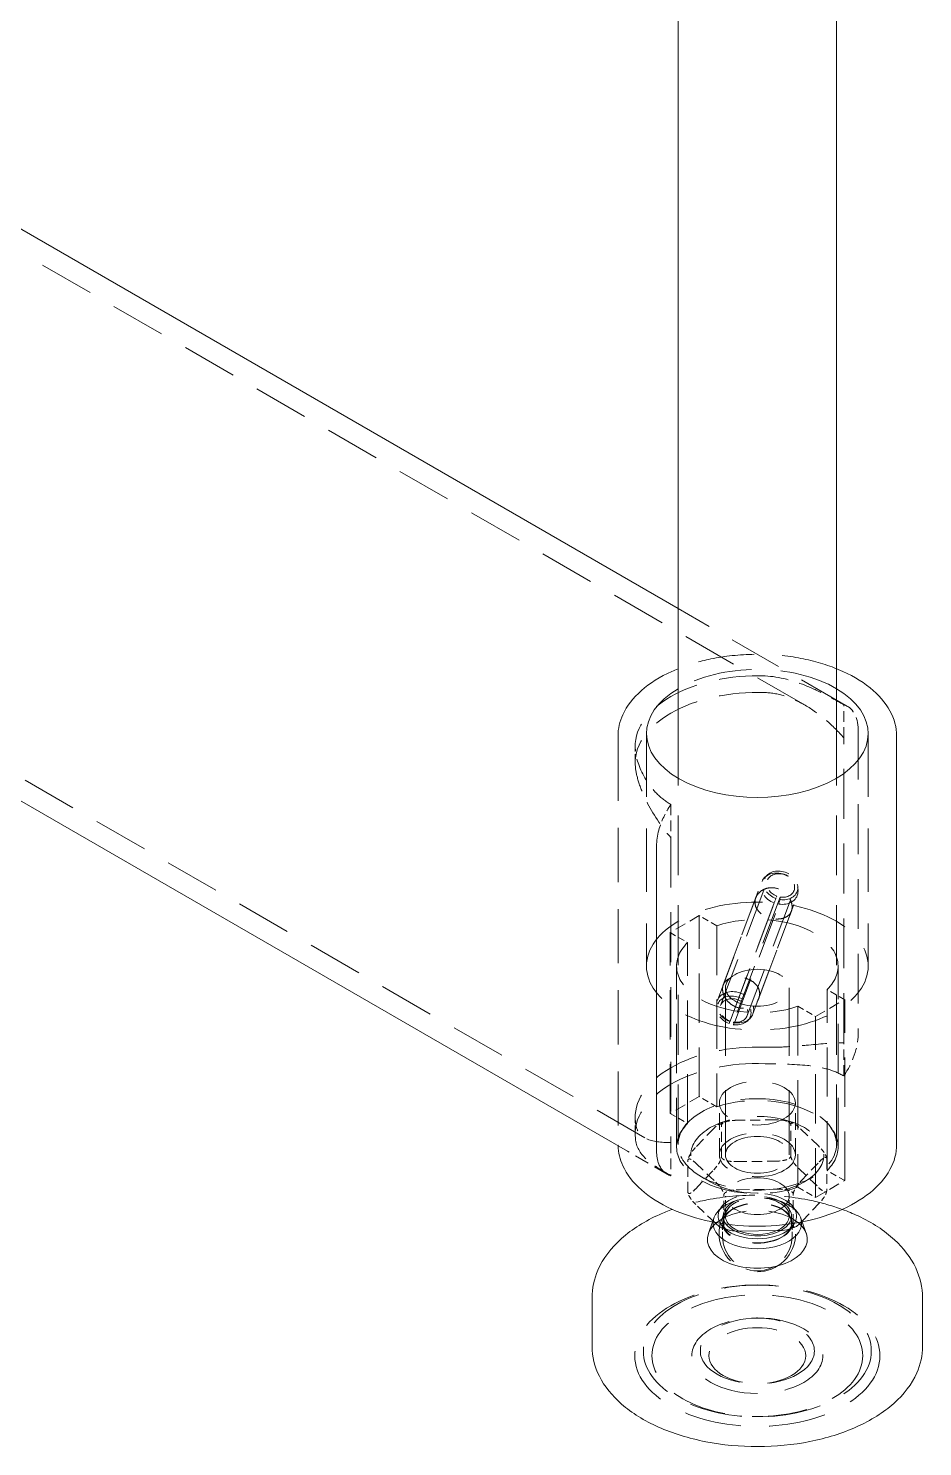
# Model space of a CAD drawing. Header units: millimetres. Extents: x -542 to 1656, y -836 to 1164.
# Drawn here: x 165.2 to 306.4, y 668.5 to 892.5 of the extents above; entities that cross this region are included whole.
import ezdxf

# ---------------------------------------------------------------- set-up
doc = ezdxf.new("R2010")
doc.units = ezdxf.units.MM
doc.header["$LTSCALE"] = 4
doc.linetypes.add('HIDDEN', pattern=[9.525, 6.35, -3.175])
doc.layers.add('가는파선_A3', color=7, linetype='HIDDEN', lineweight=13, true_color=0x008000)
doc.layers.add('굵은실선_A3', color=7, linetype='Continuous', lineweight=18)

msp = doc.modelspace()

# ---------------------------------------------------------------- linework, layer by layer
at = {"layer": '가는파선_A3', "ltscale": 0.342148}
for p, q in [((287.85, 785.62), (149.58, 865.45)), ((262.54, 717.3), (124.28, 797.13))]:
    msp.add_line(p, q, dxfattribs=at)
at = {"layer": '가는파선_A3', "ltscale": 0.331011}
msp.add_line((294.56, 785.44), (267.81, 800.89), dxfattribs=at)
at = {"layer": '가는파선_A3', "ltscale": 0.066033}
for p, q in [((293.96, 780.47), (293.96, 785.7)), ((266.66, 769.94), (266.66, 764.72)), ((293.96, 727.08), (293.96, 732.3)), ((266.66, 716.54), (266.66, 711.32))]:
    msp.add_line(p, q, dxfattribs=at)
at = {"layer": '가는파선_A3', "ltscale": 0.393701}
for p, q in [((262.81, 781.17), (262.81, 744.43)), ((297.81, 781.17), (297.81, 744.43))]:
    msp.add_line(p, q, dxfattribs=at)
at = {"layer": '가는파선_A3', "ltscale": 0.309711}
for p, q in [((293.96, 732.3), (293.96, 780.47)), ((296.22, 781.78), (296.22, 733.61)), ((266.66, 764.72), (266.66, 716.54))]:
    msp.add_line(p, q, dxfattribs=at)
at = {"layer": '가는파선_A3', "ltscale": 0.336526}
msp.add_line((258.31, 779.07), (258.31, 716.26), dxfattribs=at)
at = {"layer": '가는파선_A3', "ltscale": 0.032967}
for p, q in [((261.01, 779.13), (261.01, 776.51)), ((261.01, 720.5), (261.01, 717.89))]:
    msp.add_line(p, q, dxfattribs=at)
at = {"layer": '가는파선_A3', "ltscale": 0.371862}
for p, q in [((267.81, 716.26), (267.81, 774.1)), ((292.81, 716.26), (292.81, 774.1))]:
    msp.add_line(p, q, dxfattribs=at)
at = {"layer": '가는파선_A3', "ltscale": 0.290464}
for p, q in [((274, 738.97), (281, 757.7)), ((279.62, 736.87), (286.62, 755.6)), ((282.98, 754.41), (275.98, 735.67)), ((276.7, 735.48), (283.71, 754.22))]:
    msp.add_line(p, q, dxfattribs=at)
at = {"layer": '가는파선_A3', "ltscale": 0.306212}
for p, q in [((274.51, 738.2), (281.89, 757.95)), ((276, 735.72), (283.38, 755.48)), ((283.92, 755.33), (276.54, 735.58)), ((278.73, 736.62), (286.11, 756.37)), ((271.12, 723.81), (271.12, 752.39)), ((273.89, 750.79), (273.89, 722.21)), ((266.52, 721.16), (266.52, 749.73)), ((269.29, 719.56), (269.29, 748.13)), ((267.56, 715.85), (267.56, 744.43)), ((293.06, 715.85), (293.06, 744.43)), ((291.33, 712.14), (291.33, 740.72)), ((286.73, 738.07), (286.73, 709.49)), ((294.1, 710.54), (294.1, 739.12)), ((289.5, 707.89), (289.5, 736.47))]:
    msp.add_line(p, q, dxfattribs=at)
at = {"layer": '가는파선_A3', "ltscale": 0.009528}
for p, q in [((281.86, 758.8), (281.48, 758.43)), ((283.24, 755.1), (282.98, 754.41)), ((283.71, 754.22), (283.9, 754.92)), ((286.69, 756.99), (286.74, 756.47)), ((273.93, 737.58), (273.88, 738.1)), ((275.98, 735.67), (275.86, 735.34)), ((276.52, 735.17), (276.7, 735.48)), ((278.76, 735.77), (279.14, 736.14))]:
    msp.add_line(p, q, dxfattribs=at)
at = {"layer": '가는파선_A3', "ltscale": 0.319289}
for p, q in [((274.93, 741.47), (280.07, 755.2)), ((280.55, 739.37), (285.69, 753.1))]:
    msp.add_line(p, q, dxfattribs=at)
at = {"layer": '가는파선_A3', "ltscale": 0.005158}
for p, q in [((283.38, 755.48), (283.24, 755.1)), ((283.9, 754.92), (283.92, 755.33)), ((275.86, 735.34), (276, 735.72)), ((276.54, 735.58), (276.52, 735.17))]:
    msp.add_line(p, q, dxfattribs=at)
at = {"layer": '가는파선_A3', "ltscale": 0.067067}
for p, q in [((271.12, 752.39), (266.52, 749.73)), ((289.5, 736.47), (294.1, 739.12)), ((271.12, 723.81), (266.52, 721.16)), ((289.5, 707.89), (294.1, 710.54))]:
    msp.add_line(p, q, dxfattribs=at)
at = {"layer": '가는파선_A3', "ltscale": 0.040419}
for p, q in [((273.89, 750.79), (271.12, 752.39)), ((266.52, 749.73), (269.29, 748.13)), ((294.1, 739.12), (291.33, 740.72)), ((286.73, 738.07), (289.5, 736.47)), ((273.89, 722.21), (271.12, 723.81)), ((266.52, 721.16), (269.29, 719.56)), ((294.1, 710.54), (291.33, 712.14)), ((286.73, 709.49), (289.5, 707.89))]:
    msp.add_line(p, q, dxfattribs=at)
at = {"layer": '가는파선_A3', "ltscale": 0.423885}
for p, q in [((275.26, 741), (275.26, 714.62)), ((285.36, 741), (285.36, 714.62))]:
    msp.add_line(p, q, dxfattribs=at)
at = {"layer": '가는파선_A3', "ltscale": 0.103234}
for p, q in [((274.31, 714.62), (274.31, 722.79)), ((286.31, 714.62), (286.31, 722.79))]:
    msp.add_line(p, q, dxfattribs=at)
at = {"layer": '가는파선_A3', "ltscale": 0.0619}
for p, q in [((274.63, 714.33), (274.63, 719.23)), ((285.6, 714.46), (285.6, 719.36)), ((269.34, 708.78), (269.34, 713.68)), ((291.28, 713.94), (291.28, 709.04))]:
    msp.add_line(p, q, dxfattribs=at)
at = {"layer": '가는파선_A3', "ltscale": 0.062398}
for p, q in [((283.14, 720.14), (277.09, 720.07)), ((273.45, 718.8), (270.53, 715.74)), ((290, 715.97), (286.87, 718.96)), ((270.62, 713.28), (273.75, 710.29)), ((277.09, 713.54), (283.14, 713.61)), ((286.87, 712.43), (290, 709.44)), ((287.17, 710.45), (290.09, 713.51)), ((270.53, 709.21), (273.45, 712.27)), ((277.48, 709.1), (283.53, 709.18))]:
    msp.add_line(p, q, dxfattribs=at)
at = {"layer": '가는파선_A3', "ltscale": 0.090987}
msp.add_line((266.06, 711.57), (259.82, 715.17), dxfattribs=at)
at = {"layer": '가는파선_A3', "ltscale": 0.029127}
for p, q in [((272.89, 710.34), (271.47, 711.15)), ((287.73, 710.34), (289.15, 711.15))]:
    msp.add_line(p, q, dxfattribs=at)
at = {"layer": '가는파선_A3', "ltscale": 0.057342}
msp.add_line((275.02, 703.72), (275.02, 708.26), dxfattribs=at)
at = {"layer": '가는파선_A3', "ltscale": 0.039694}
for p, q in [((275.28, 704.95), (275.28, 708.09)), ((285.33, 704.95), (285.33, 708.09))]:
    msp.add_line(p, q, dxfattribs=at)
at = {"layer": '가는파선_A3', "ltscale": 0.058239}
msp.add_line((285.99, 703.78), (285.99, 708.39), dxfattribs=at)
at = {"layer": '가는파선_A3', "ltscale": 0.058014}
msp.add_line((273.53, 703.97), (270.62, 706.75), dxfattribs=at)
at = {"layer": '가는파선_A3', "ltscale": 0.016097}
for p, q in [((274.67, 706.43), (273.95, 705.52)), ((285.95, 706.43), (286.67, 705.52))]:
    msp.add_line(p, q, dxfattribs=at)
at = {"layer": '가는파선_A3', "ltscale": 0.06072}
msp.add_line((290.09, 706.98), (287.25, 704), dxfattribs=at)
at = {"layer": '가는파선_A3', "ltscale": 0.00847}
for p, q in [((273.46, 704.65), (273.23, 704.03)), ((287.16, 704.65), (287.39, 704.03))]:
    msp.add_line(p, q, dxfattribs=at)
at = {"layer": '가는파선_A3', "ltscale": 0.02594}
for p, q in [((274.82, 701.78), (274.82, 703.83)), ((285.8, 701.78), (285.8, 703.83))]:
    msp.add_line(p, q, dxfattribs=at)
at = {"layer": '가는파선_A3', "ltscale": 0.01385}
for p, q in [((274.91, 703.83), (274.91, 704.94)), ((285.71, 703.83), (285.71, 704.94))]:
    msp.add_line(p, q, dxfattribs=at)
at = {"layer": '가는파선_A3', "ltscale": 0.368606}
msp.add_arc((280.31, 702.2), 6.05, 136.999, 43.001, dxfattribs=at)
at = {"layer": '가는파선_A3', "ltscale": 0.178123}
msp.add_arc((280.31, 701.78), 5.49, 180, 0, dxfattribs=at)
at = {"layer": '가는파선_A3', "ltscale": 0.365434}
msp.add_ellipse((280.31, 781.17), major_axis=(17.5, 0), ratio=0.57735, start_param=0.775193, end_param=2.366399, dxfattribs=at)
at = {"layer": '가는파선_A3', "ltscale": 0.287059}
for centre in [(280.31, 779.13), (280.31, 776.51), (280.31, 720.5), (280.31, 717.89)]:
    msp.add_ellipse(centre, major_axis=(-19.3, 0), ratio=0.57735, start_param=4.647765, end_param=6.34781, dxfattribs=at)
at = {"layer": '가는파선_A3', "ltscale": 0.076557}
for centre, major_axis, start_param, end_param in [((290.56, 778.52), (4, 6.93), 5.497787, 6.425082), ((290.56, 730.34), (-4, -6.93), 1.428899, 2.356194)]:
    msp.add_ellipse(centre, major_axis=major_axis, ratio=0.57735, start_param=start_param, end_param=end_param, dxfattribs=at)
at = {"layer": '가는파선_A3', "ltscale": 0.047175}
for centre, major_axis, start_param, end_param in [((270.06, 766.68), (4, 6.93), 1.428899, 2.000773), ((270.06, 718.5), (-4, -6.93), 5.853208, 6.425082)]:
    msp.add_ellipse(centre, major_axis=major_axis, ratio=0.57735, start_param=start_param, end_param=end_param, dxfattribs=at)
at = {"layer": '가는파선_A3', "ltscale": 0.186888}
for centre in [(283.81, 756.65), (276.81, 737.92)]:
    msp.add_ellipse(centre, major_axis=(-2.81, 1.05), ratio=0.798128, start_param=1.825064, end_param=7.856922, dxfattribs=at)
at = {"layer": '가는파선_A3', "ltscale": 0.171857}
for centre in [(284, 757.16), (276.62, 737.41)]:
    msp.add_ellipse(centre, major_axis=(-2.58, 0.97), ratio=0.798128, start_param=1.825064, end_param=7.856922, dxfattribs=at)
at = {"layer": '가는파선_A3', "ltscale": 0.140141}
for centre in [(284, 757.16), (276.62, 737.41)]:
    msp.add_ellipse(centre, major_axis=(-2.11, 0.79), ratio=0.798128, start_param=1.825064, end_param=7.856922, dxfattribs=at)
at = {"layer": '가는파선_A3', "ltscale": 0.360747}
msp.add_ellipse((280.31, 744.43), major_axis=(-17.5, 0), ratio=0.57735, dxfattribs=at)
at = {"layer": '가는파선_A3', "ltscale": 0.292938}
for centre, major_axis in [((280.31, 744.43), (12.75, 0)), ((280.31, 744.43), (-12.75, 0)), ((280.31, 715.85), (12.75, 0)), ((280.31, 715.85), (-12.75, 0))]:
    msp.add_ellipse(centre, major_axis=major_axis, ratio=0.57735, start_param=5.755533, end_param=8.381633, dxfattribs=at)
at = {"layer": '가는파선_A3', "ltscale": 0.416653}
for centre in [(280.31, 741), (280.31, 714.62)]:
    msp.add_ellipse(centre, major_axis=(-5.05, 0), ratio=0.57735, dxfattribs=at)
at = {"layer": '가는파선_A3', "ltscale": 0.329826}
for centre, major_axis in [((280.31, 722.79), (6, 0)), ((280.31, 714.62), (6, 0)), ((280.31, 683.63), (18, 0))]:
    msp.add_ellipse(centre, major_axis=major_axis, ratio=0.57735, dxfattribs=at)
at = {"layer": '가는파선_A3', "ltscale": 0.343569}
msp.add_ellipse((280.31, 716.26), major_axis=(-12.5, 0), ratio=0.57735, dxfattribs=at)
at = {"layer": '가는파선_A3', "ltscale": 0.346317}
msp.add_ellipse((280.31, 714.62), major_axis=(-10.5, 0), ratio=0.57735, dxfattribs=at)
at = {"layer": '가는파선_A3', "ltscale": 0.414358}
msp.add_ellipse((280.31, 708.09), major_axis=(5.03, 0), ratio=0.57735, dxfattribs=at)
at = {"layer": '가는파선_A3', "ltscale": 0.280543}
msp.add_ellipse((280.31, 703.83), major_axis=(7, 0), ratio=0.57735, start_param=0.043293, end_param=3.0983, dxfattribs=at)
at = {"layer": '가는파선_A3', "ltscale": 0.353283}
msp.add_ellipse((280.31, 704.94), major_axis=(6.2, 0), ratio=0.57735, start_param=5.683351, end_param=10.024613, dxfattribs=at)
at = {"layer": '가는파선_A3', "ltscale": 0.341103}
msp.add_ellipse((280.31, 704.94), major_axis=(5.4, 0), ratio=0.57735, start_param=5.464129, end_param=10.277476, dxfattribs=at)
at = {"layer": '가는파선_A3', "ltscale": 0.331029}
msp.add_ellipse((280.31, 704.95), major_axis=(5.03, 0), ratio=0.57735, start_param=5.364498, end_param=10.384118, dxfattribs=at)
at = {"layer": '가는파선_A3', "ltscale": 0.283432}
msp.add_ellipse((280.31, 701.26), major_axis=(7.9, 0), ratio=0.57735, start_param=0.203431, end_param=2.938162, dxfattribs=at)
at = {"layer": '가는파선_A3', "ltscale": 0.301791}
msp.add_ellipse((280.31, 703.83), major_axis=(5.49, 0), ratio=0.57735, dxfattribs=at)
at = {"layer": '가는파선_A3', "ltscale": 0.296843}
msp.add_ellipse((280.31, 703.83), major_axis=(5.4, 0), ratio=0.57735, dxfattribs=at)
at = {"layer": '가는파선_A3', "ltscale": 0.354563}
msp.add_ellipse((280.31, 682.89), major_axis=(19.35, 0), ratio=0.57735, dxfattribs=at)
at = {"layer": '가는파선_A3', "ltscale": 0.343225}
msp.add_ellipse((280.31, 682.89), major_axis=(16.65, 0), ratio=0.57735, dxfattribs=at)
at = {"layer": '가는파선_A3', "ltscale": 0.34137}
msp.add_ellipse((280.31, 682.89), major_axis=(10.35, 0), ratio=0.57735, dxfattribs=at)
at = {"layer": '가는파선_A3', "ltscale": 0.371054}
msp.add_ellipse((280.31, 683.63), major_axis=(9, 0), ratio=0.57735, dxfattribs=at)
at = {"layer": '가는파선_A3', "ltscale": 0.315396}
msp.add_ellipse((280.31, 682.89), major_axis=(7.65, 0), ratio=0.57735, dxfattribs=at)
at = {"layer": '가는파선_A3', "ltscale": 0.348925}
msp.add_open_spline([(292.81, 791.4), (290.97, 792.14), (288.93, 792.72), (284.56, 793.51), (282.2, 793.7), (277.51, 793.64), (275.18, 793.39), (271.14, 792.56), (269.4, 792.04), (267.81, 791.4)], degree=3, knots=[3.3172, 3.3172, 3.3172, 3.3172, 3.624621, 3.624621, 3.947718, 3.947718, 4.270564, 4.270564, 4.536782, 4.536782, 4.536782, 4.536782], dxfattribs=at)
at = {"layer": '가는파선_A3', "ltscale": 0.144785}
for points, knots in [([(281.56, 790.25), (283.8, 790.16), (286.1, 789.5), (289.31, 788.16), (290.34, 787.66), (292.26, 786.66), (293.16, 786.16), (293.96, 785.7)], [1.347704, 1.347704, 1.347704, 1.347704, 2.020999, 2.020999, 2.36108, 2.36108, 2.701161, 2.701161, 2.701161, 2.701161]), ([(266.66, 769.94), (265.86, 770.4), (265.11, 770.99), (263.78, 772.33), (263.19, 773.09), (261.75, 775.44), (261.2, 777.11), (261.05, 778.41)], [2.701161, 2.701161, 2.701161, 2.701161, 3.041243, 3.041243, 3.381324, 3.381324, 4.054619, 4.054619, 4.054619, 4.054619]), ([(293.96, 727.08), (293.16, 727.54), (292.26, 727.91), (290.34, 728.44), (289.31, 728.62), (286.1, 728.95), (283.8, 728.93), (281.56, 729.01)], [-2.701161, -2.701161, -2.701161, -2.701161, -2.36108, -2.36108, -2.020999, -2.020999, -1.347704, -1.347704, -1.347704, -1.347704]), ([(261.05, 717.17), (261.2, 715.88), (261.75, 714.89), (263.19, 713.54), (263.78, 713.11), (265.11, 712.23), (265.86, 711.78), (266.66, 711.32)], [-4.054619, -4.054619, -4.054619, -4.054619, -3.381324, -3.381324, -3.041243, -3.041243, -2.701161, -2.701161, -2.701161, -2.701161])]:
    msp.add_open_spline(points, degree=3, knots=knots, dxfattribs=at)
at = {"layer": '가는파선_A3', "ltscale": 0.153242}
msp.add_open_spline([(293.96, 780.47), (293.15, 781.41), (292.18, 782.39), (290.09, 784.18), (288.95, 784.99), (286.94, 786.15), (285.9, 786.65), (283.73, 787.37), (282.61, 787.6), (281.56, 787.63)], degree=3, knots=[-4.53002, -4.53002, -4.53002, -4.53002, -4.145727, -4.145727, -3.761433, -3.761433, -3.445061, -3.445061, -3.128689, -3.128689, -3.128689, -3.128689], dxfattribs=at)
at = {"layer": '가는파선_A3', "ltscale": 0.153244}
for points, knots in [([(261.05, 775.8), (261.13, 775.1), (261.32, 774.27), (261.9, 772.46), (262.3, 771.49), (263.78, 768.51), (265.14, 766.47), (266.66, 764.72)], [-1.439422, -1.439422, -1.439422, -1.439422, -1.079567, -1.079567, -0.719711, -0.719711, 0, 0, 0, 0]), ([(281.56, 731.62), (282.75, 731.58), (283.93, 731.62), (286.23, 731.77), (287.35, 731.86), (290.54, 732.15), (292.44, 732.3), (293.96, 732.3)], [-1.439422, -1.439422, -1.439422, -1.439422, -1.079567, -1.079567, -0.719711, -0.719711, 0, 0, 0, 0]), ([(266.66, 716.54), (265.14, 716.55), (263.78, 716.69), (262.3, 717.4), (261.9, 717.72), (261.32, 718.56), (261.13, 719.09), (261.05, 719.78)], [-4.568111, -4.568111, -4.568111, -4.568111, -3.8484, -3.8484, -3.488544, -3.488544, -3.128689, -3.128689, -3.128689, -3.128689])]:
    msp.add_open_spline(points, degree=3, knots=knots, dxfattribs=at)
at = {"layer": '가는파선_A3', "ltscale": 0.19537}
for points in [[(279.94, 754.5), (279.94, 754.19), (280.01, 753.86), (280.33, 753.26), (280.57, 752.99), (281.1, 752.54), (281.44, 752.34), (282.18, 752.04), (282.58, 751.94), (283.32, 751.84), (283.71, 751.85), (284.41, 751.97), (284.73, 752.09), (285.23, 752.4), (285.45, 752.62), (285.73, 753.15), (285.8, 753.46), (285.8, 754.08), (285.73, 754.43), (285.45, 755.1), (285.23, 755.44), (284.73, 755.99), (284.41, 756.24), (283.71, 756.62), (283.32, 756.74), (282.58, 756.83), (282.18, 756.81), (281.44, 756.61), (281.1, 756.44), (280.57, 756.02), (280.33, 755.74), (280.01, 755.14), (279.94, 754.81), (279.94, 754.5)], [(274.82, 740.8), (274.82, 741.11), (274.89, 741.42), (275.17, 741.94), (275.39, 742.16), (275.89, 742.48), (276.21, 742.6), (276.91, 742.72), (277.3, 742.73), (278.04, 742.63), (278.44, 742.53), (279.18, 742.23), (279.52, 742.03), (280.05, 741.58), (280.29, 741.31), (280.6, 740.71), (280.68, 740.38), (280.68, 739.76), (280.6, 739.43), (280.29, 738.83), (280.05, 738.55), (279.52, 738.13), (279.18, 737.96), (278.44, 737.76), (278.04, 737.73), (277.3, 737.83), (276.91, 737.95), (276.21, 738.33), (275.89, 738.58), (275.39, 739.13), (275.17, 739.46), (274.89, 740.14), (274.82, 740.49), (274.82, 740.8)]]:
    msp.add_open_spline(points, degree=3, knots=[0, 0, 0, 0, 0.113491, 0.113491, 0.226982, 0.226982, 0.34046, 0.34046, 0.453938, 0.453938, 0.567416, 0.567416, 0.680894, 0.680894, 0.794385, 0.794385, 0.907876, 0.907876, 1.021368, 1.021368, 1.134859, 1.134859, 1.248337, 1.248337, 1.361814, 1.361814, 1.475292, 1.475292, 1.58877, 1.58877, 1.702261, 1.702261, 1.815753, 1.815753, 1.815753, 1.815753], dxfattribs=at)
at = {"layer": '가는파선_A3', "ltscale": 0.029574}
for points, knots in [([(274.63, 719.23), (274.63, 719.26), (274.63, 719.3), (274.62, 719.36), (274.61, 719.39), (274.56, 719.48), (274.5, 719.5), (274.36, 719.51), (274.24, 719.46), (273.92, 719.27), (273.66, 719.03), (273.45, 718.8)], [0.5542201, 0.5542201, 0.5542201, 0.5542201, 0.5673665, 0.5673665, 0.5819552, 0.5819552, 0.6225293, 0.6225293, 0.6891052, 0.6891052, 0.8246123, 0.8246123, 0.8246123, 0.8246123]), ([(277.09, 720.07), (276.64, 720.07), (276.1, 720.03), (275.45, 719.89), (275.2, 719.81), (274.9, 719.64), (274.78, 719.55), (274.69, 719.42), (274.66, 719.38), (274.64, 719.31), (274.63, 719.26), (274.63, 719.23)], [-0.8246123, -0.8246123, -0.8246123, -0.8246123, -0.6891052, -0.6891052, -0.6225293, -0.6225293, -0.5819552, -0.5819552, -0.5673665, -0.5673665, -0.5542201, -0.5542201, -0.5542201, -0.5542201]), ([(285.6, 719.36), (285.6, 719.39), (285.59, 719.43), (285.57, 719.51), (285.54, 719.55), (285.45, 719.68), (285.33, 719.77), (285.03, 719.92), (284.78, 720), (284.13, 720.13), (283.59, 720.15), (283.14, 720.14)], [0.5542201, 0.5542201, 0.5542201, 0.5542201, 0.5673665, 0.5673665, 0.5819552, 0.5819552, 0.6225293, 0.6225293, 0.6891052, 0.6891052, 0.8246123, 0.8246123, 0.8246123, 0.8246123]), ([(286.87, 718.96), (286.64, 719.18), (286.36, 719.42), (286.02, 719.6), (285.89, 719.65), (285.74, 719.64), (285.68, 719.61), (285.63, 719.52), (285.62, 719.49), (285.6, 719.43), (285.6, 719.39), (285.6, 719.36)], [-0.8246123, -0.8246123, -0.8246123, -0.8246123, -0.6891052, -0.6891052, -0.6225293, -0.6225293, -0.5819552, -0.5819552, -0.5673665, -0.5673665, -0.5542201, -0.5542201, -0.5542201, -0.5542201]), ([(270.53, 715.74), (270.31, 715.51), (270.05, 715.21), (269.74, 714.74), (269.62, 714.54), (269.47, 714.23), (269.41, 714.08), (269.37, 713.9), (269.36, 713.85), (269.35, 713.76), (269.34, 713.71), (269.34, 713.68)], [-0.8246123, -0.8246123, -0.8246123, -0.8246123, -0.6891052, -0.6891052, -0.6225293, -0.6225293, -0.5819552, -0.5819552, -0.5673665, -0.5673665, -0.5542201, -0.5542201, -0.5542201, -0.5542201]), ([(291.28, 713.94), (291.28, 713.97), (291.27, 714.02), (291.26, 714.1), (291.25, 714.16), (291.2, 714.33), (291.14, 714.48), (290.98, 714.79), (290.86, 714.99), (290.52, 715.45), (290.24, 715.75), (290, 715.97)], [0.5542201, 0.5542201, 0.5542201, 0.5542201, 0.5673665, 0.5673665, 0.5819552, 0.5819552, 0.6225293, 0.6225293, 0.6891052, 0.6891052, 0.8246123, 0.8246123, 0.8246123, 0.8246123]), ([(269.34, 713.68), (269.34, 713.71), (269.35, 713.75), (269.36, 713.81), (269.37, 713.85), (269.42, 713.93), (269.48, 713.96), (269.64, 713.97), (269.76, 713.93), (270.1, 713.74), (270.38, 713.5), (270.62, 713.28)], [0.5542201, 0.5542201, 0.5542201, 0.5542201, 0.5673665, 0.5673665, 0.5819552, 0.5819552, 0.6225293, 0.6225293, 0.6891052, 0.6891052, 0.8246123, 0.8246123, 0.8246123, 0.8246123]), ([(273.45, 712.27), (273.66, 712.5), (273.92, 712.8), (274.24, 713.26), (274.36, 713.47), (274.5, 713.78), (274.56, 713.93), (274.61, 714.11), (274.62, 714.16), (274.63, 714.25), (274.63, 714.29), (274.63, 714.33)], [-1.9330526, -1.9330526, -1.9330526, -1.9330526, -1.7975455, -1.7975455, -1.7309696, -1.7309696, -1.6903955, -1.6903955, -1.6758068, -1.6758068, -1.6626604, -1.6626604, -1.6626604, -1.6626604]), ([(274.63, 714.33), (274.63, 714.29), (274.64, 714.25), (274.66, 714.18), (274.69, 714.13), (274.78, 714.01), (274.9, 713.92), (275.2, 713.76), (275.45, 713.69), (276.1, 713.56), (276.64, 713.54), (277.09, 713.54)], [-0.5542201, -0.5542201, -0.5542201, -0.5542201, -0.5410738, -0.5410738, -0.5264851, -0.5264851, -0.485911, -0.485911, -0.419335, -0.419335, -0.283828, -0.283828, -0.283828, -0.283828]), ([(283.14, 713.61), (283.59, 713.62), (284.13, 713.65), (284.78, 713.8), (285.03, 713.88), (285.33, 714.04), (285.45, 714.13), (285.54, 714.26), (285.57, 714.31), (285.59, 714.38), (285.6, 714.42), (285.6, 714.46)], [-1.9330526, -1.9330526, -1.9330526, -1.9330526, -1.7975455, -1.7975455, -1.7309696, -1.7309696, -1.6903955, -1.6903955, -1.6758068, -1.6758068, -1.6626604, -1.6626604, -1.6626604, -1.6626604]), ([(285.6, 714.46), (285.6, 714.42), (285.6, 714.38), (285.62, 714.29), (285.63, 714.24), (285.68, 714.06), (285.74, 713.91), (285.89, 713.6), (286.02, 713.4), (286.36, 712.94), (286.64, 712.65), (286.87, 712.43)], [-0.5542201, -0.5542201, -0.5542201, -0.5542201, -0.5410738, -0.5410738, -0.5264851, -0.5264851, -0.485911, -0.485911, -0.419335, -0.419335, -0.283828, -0.283828, -0.283828, -0.283828]), ([(290.09, 713.51), (290.31, 713.74), (290.57, 713.98), (290.88, 714.17), (291, 714.22), (291.15, 714.21), (291.21, 714.19), (291.25, 714.1), (291.26, 714.07), (291.27, 714.01), (291.28, 713.97), (291.28, 713.94)], [-0.8246123, -0.8246123, -0.8246123, -0.8246123, -0.6891052, -0.6891052, -0.6225293, -0.6225293, -0.5819552, -0.5819552, -0.5673665, -0.5673665, -0.5542201, -0.5542201, -0.5542201, -0.5542201]), ([(273.75, 710.29), (273.98, 710.07), (274.26, 709.77), (274.6, 709.31), (274.73, 709.11), (274.88, 708.81), (274.94, 708.66), (274.99, 708.48), (275, 708.43), (275.02, 708.34), (275.02, 708.3), (275.02, 708.26)], [-0.8246123, -0.8246123, -0.8246123, -0.8246123, -0.6891052, -0.6891052, -0.6225293, -0.6225293, -0.5819552, -0.5819552, -0.5673665, -0.5673665, -0.5542201, -0.5542201, -0.5542201, -0.5542201]), ([(285.99, 708.39), (285.99, 708.42), (285.99, 708.47), (286, 708.56), (286.01, 708.61), (286.06, 708.79), (286.12, 708.94), (286.26, 709.25), (286.38, 709.45), (286.7, 709.92), (286.96, 710.22), (287.17, 710.45)], [-1.6626604, -1.6626604, -1.6626604, -1.6626604, -1.6495141, -1.6495141, -1.6349254, -1.6349254, -1.5943513, -1.5943513, -1.5277753, -1.5277753, -1.3922683, -1.3922683, -1.3922683, -1.3922683]), ([(269.34, 708.78), (269.34, 708.74), (269.35, 708.71), (269.36, 708.65), (269.37, 708.61), (269.41, 708.53), (269.47, 708.5), (269.62, 708.49), (269.74, 708.54), (270.05, 708.73), (270.31, 708.98), (270.53, 709.21)], [-0.5542201, -0.5542201, -0.5542201, -0.5542201, -0.5410738, -0.5410738, -0.5264851, -0.5264851, -0.485911, -0.485911, -0.419335, -0.419335, -0.283828, -0.283828, -0.283828, -0.283828]), ([(270.62, 706.75), (270.38, 706.97), (270.1, 707.27), (269.76, 707.73), (269.64, 707.93), (269.48, 708.23), (269.42, 708.38), (269.37, 708.56), (269.36, 708.61), (269.35, 708.7), (269.34, 708.74), (269.34, 708.78)], [-1.9330526, -1.9330526, -1.9330526, -1.9330526, -1.7975455, -1.7975455, -1.7309696, -1.7309696, -1.6903955, -1.6903955, -1.6758068, -1.6758068, -1.6626604, -1.6626604, -1.6626604, -1.6626604]), ([(275.02, 708.26), (275.02, 708.3), (275.03, 708.34), (275.05, 708.41), (275.08, 708.45), (275.17, 708.59), (275.29, 708.68), (275.59, 708.84), (275.84, 708.92), (276.49, 709.07), (277.03, 709.1), (277.48, 709.1)], [0.5542201, 0.5542201, 0.5542201, 0.5542201, 0.5673665, 0.5673665, 0.5819552, 0.5819552, 0.6225293, 0.6225293, 0.6891052, 0.6891052, 0.8246123, 0.8246123, 0.8246123, 0.8246123]), ([(283.53, 709.18), (283.98, 709.18), (284.52, 709.16), (285.17, 709.03), (285.42, 708.96), (285.72, 708.8), (285.84, 708.71), (285.93, 708.58), (285.95, 708.54), (285.98, 708.47), (285.99, 708.42), (285.99, 708.39)], [-0.8246123, -0.8246123, -0.8246123, -0.8246123, -0.6891052, -0.6891052, -0.6225293, -0.6225293, -0.5819552, -0.5819552, -0.5673665, -0.5673665, -0.5542201, -0.5542201, -0.5542201, -0.5542201]), ([(290, 709.44), (290.24, 709.21), (290.52, 708.97), (290.86, 708.79), (290.98, 708.74), (291.14, 708.76), (291.2, 708.79), (291.25, 708.87), (291.26, 708.9), (291.27, 708.96), (291.28, 709), (291.28, 709.04)], [-1.9330526, -1.9330526, -1.9330526, -1.9330526, -1.7975455, -1.7975455, -1.7309696, -1.7309696, -1.6903955, -1.6903955, -1.6758068, -1.6758068, -1.6626604, -1.6626604, -1.6626604, -1.6626604]), ([(291.28, 709.04), (291.28, 709), (291.27, 708.96), (291.26, 708.87), (291.25, 708.82), (291.21, 708.64), (291.15, 708.49), (291, 708.18), (290.88, 707.97), (290.57, 707.51), (290.31, 707.21), (290.09, 706.98)], [-0.5542201, -0.5542201, -0.5542201, -0.5542201, -0.5410738, -0.5410738, -0.5264851, -0.5264851, -0.485911, -0.485911, -0.419335, -0.419335, -0.283828, -0.283828, -0.283828, -0.283828])]:
    msp.add_open_spline(points, degree=3, knots=knots, dxfattribs=at)
at = {"layer": '가는파선_A3', "ltscale": 0.013642}
msp.add_open_spline([(275.43, 719.88), (275.35, 719.85), (275.27, 719.83), (275.12, 719.78), (275.04, 719.75), (274.88, 719.7), (274.81, 719.67), (274.65, 719.62), (274.58, 719.59), (274.43, 719.53), (274.35, 719.5), (274.28, 719.47)], degree=3, knots=[3.3129675, 3.3129675, 3.3129675, 3.3129675, 3.3380342, 3.3380342, 3.3631009, 3.3631009, 3.3881676, 3.3881676, 3.4132342, 3.4132342, 3.4383009, 3.4383009, 3.4383009, 3.4383009], dxfattribs=at)
at = {"layer": '가는파선_A3', "ltscale": 0.013997}
msp.add_open_spline([(285.99, 719.61), (285.91, 719.64), (285.84, 719.66), (285.68, 719.72), (285.6, 719.75), (285.44, 719.8), (285.36, 719.82), (285.19, 719.87), (285.11, 719.9), (284.95, 719.95), (284.87, 719.97), (284.78, 719.99)], degree=3, knots=[2.2693624, 2.2693624, 2.2693624, 2.2693624, 2.2950994, 2.2950994, 2.3208363, 2.3208363, 2.3465733, 2.3465733, 2.3723102, 2.3723102, 2.3980472, 2.3980472, 2.3980472, 2.3980472], dxfattribs=at)
at = {"layer": '가는파선_A3', "ltscale": 0.003528}
msp.add_open_spline([(258.31, 716.05), (258.31, 716.12), (258.31, 716.19), (258.31, 716.26)], degree=3, dxfattribs=at)
at = {"layer": '가는파선_A3'}
for points, knots in [([(291.28, 713.96), (291.28, 713.96), (291.28, 713.96), (291.28, 713.96), (291.28, 713.96), (291.28, 713.96), (291.28, 713.96), (291.28, 713.96), (291.28, 713.96), (291.28, 713.96), (291.28, 713.96), (291.28, 713.96)], [1.283884327, 1.283884327, 1.283884327, 1.283884327, 1.2839104905, 1.2839104905, 1.2839366539, 1.2839366539, 1.2839628173, 1.2839628173, 1.2839889807, 1.2839889807, 1.2840151441, 1.2840151441, 1.2840151441, 1.2840151441]), ([(269.34, 708.76), (269.34, 708.76), (269.34, 708.76), (269.34, 708.76), (269.34, 708.76), (269.34, 708.76), (269.34, 708.76), (269.34, 708.76), (269.34, 708.76), (269.34, 708.76), (269.34, 708.76), (269.34, 708.76)], [4.4254769806, 4.4254769806, 4.4254769806, 4.4254769806, 4.425503144, 4.425503144, 4.4255293075, 4.4255293075, 4.4255554709, 4.4255554709, 4.4255816343, 4.4255816343, 4.4256077977, 4.4256077977, 4.4256077977, 4.4256077977])]:
    msp.add_open_spline(points, degree=3, knots=knots, dxfattribs=at)
at = {"layer": '가는파선_A3', "ltscale": 0.369559}
msp.add_open_spline([(293.72, 706), (292.15, 706.57), (290.5, 707.04), (286.14, 707.95), (283.35, 708.23), (277.79, 708.27), (275.01, 708.01), (270.46, 707.13), (268.62, 706.63), (266.9, 706)], degree=3, knots=[2.271613, 2.271613, 2.271613, 2.271613, 2.488933, 2.488933, 2.82415, 2.82415, 3.157897, 3.157897, 3.397159, 3.397159, 3.397159, 3.397159], dxfattribs=at)
at = {"layer": '굵은실선_A3'}
for p, q in [((267.81, 774.1), (267.81, 926.86)), ((292.81, 774.1), (292.81, 926.86)), ((267.81, 800.89), (149.67, 869.1)), ((259.82, 715.17), (117.56, 797.31)), ((258.31, 780.76), (258.31, 779.07)), ((302.31, 780.76), (302.31, 716.26)), ((264.4, 715.24), (264.4, 763.41)), ((273.23, 704.03), (272.58, 702.18)), ((273.75, 703.76), (273.53, 703.97)), ((275.02, 703.36), (275.02, 703.72)), ((285.99, 703.49), (285.99, 703.78)), ((287.25, 704), (287.17, 703.92)), ((287.39, 704.03), (288.04, 702.18)), ((283.53, 702.64), (277.48, 702.57)), ((254.21, 684.36), (254.21, 692.04)), ((306.41, 684.36), (306.41, 692.04))]:
    msp.add_line(p, q, dxfattribs=at)
for centre, major_axis, start_param, end_param in [((280.31, 781.17), (17.5, 0), 2.366399, 7.058379), ((270.06, 766.68), (4, 6.93), 2.000773, 2.356194), ((270.06, 718.5), (4, 6.93), 2.356194, 2.711616), ((280.31, 703.83), (-7, 0), 6.239892, 9.468071), ((280.31, 701.26), (-7.9, 0), 6.079755, 9.628209), ((280.31, 704.94), (6.2, 0), 3.741427, 5.683351), ((280.31, 704.94), (5.4, 0), 3.994291, 5.464129), ((280.31, 704.95), (5.03, 0), 4.100933, 5.364498)]:
    msp.add_ellipse(centre, major_axis=major_axis, ratio=0.57735, start_param=start_param, end_param=end_param, dxfattribs=at)
for points, knots in [([(267.81, 791.4), (267.47, 791.26), (267.13, 791.12), (264.95, 790.12), (263.31, 789.1), (260.69, 786.79), (259.69, 785.5), (258.57, 783.04), (258.31, 781.9), (258.31, 780.76)], [4.536782, 4.536782, 4.536782, 4.536782, 4.5937311, 4.5937311, 4.9175408, 4.9175408, 5.2402018, 5.2402018, 5.4977871, 5.4977871, 5.4977871, 5.4977871]), ([(302.31, 780.76), (302.31, 782.12), (301.95, 783.47), (300.53, 786.05), (299.46, 787.28), (296.71, 789.5), (295.02, 790.48), (293, 791.32), (292.91, 791.36), (292.81, 791.4)], [2.3561945, 2.3561945, 2.3561945, 2.3561945, 2.6624395, 2.6624395, 2.9777659, 2.9777659, 3.3008757, 3.3008757, 3.3171997, 3.3171997, 3.3171997, 3.3171997]), ([(302.31, 716.26), (302.31, 714.9), (301.95, 713.55), (300.53, 710.96), (299.46, 709.73), (296.71, 707.52), (295.02, 706.54), (291.18, 704.94), (289.05, 704.32), (284.56, 703.51), (282.2, 703.32), (277.51, 703.38), (275.18, 703.62), (270.75, 704.54), (268.66, 705.2), (264.95, 706.89), (263.31, 707.92), (260.69, 710.23), (259.69, 711.52), (258.6, 713.91), (258.34, 714.98), (258.31, 716.05)], [3.926991, 3.926991, 3.926991, 3.926991, 4.233236, 4.233236, 4.548562, 4.548562, 4.871672, 4.871672, 5.195417, 5.195417, 5.518514, 5.518514, 5.84136, 5.84136, 6.164527, 6.164527, 6.488337, 6.488337, 6.810998, 6.810998, 7.052631, 7.052631, 7.052631, 7.052631]), ([(266.9, 706), (266.21, 705.75), (265.54, 705.48), (262.59, 704.17), (260.55, 702.9), (257.23, 699.94), (255.94, 698.26), (254.53, 695.01), (254.21, 693.53), (254.21, 692.04)], [3.397159, 3.397159, 3.397159, 3.397159, 3.492942, 3.492942, 3.830609, 3.830609, 4.15993, 4.15993, 4.405182, 4.405182, 4.405182, 4.405182]), ([(306.41, 692.04), (306.41, 693.67), (306.02, 695.28), (304.54, 698.4), (303.39, 699.89), (300.37, 702.67), (298.43, 703.93), (295.42, 705.34), (294.59, 705.69), (293.72, 706)], [1.26359, 1.26359, 1.26359, 1.26359, 1.531555, 1.531555, 1.823019, 1.823019, 2.151208, 2.151208, 2.271613, 2.271613, 2.271613, 2.271613]), ([(275.02, 703.36), (275.02, 703.32), (275.02, 703.29), (275, 703.23), (274.99, 703.19), (274.94, 703.11), (274.88, 703.08), (274.73, 703.07), (274.6, 703.11), (274.26, 703.3), (273.98, 703.54), (273.75, 703.76)], [-0.5542201, -0.5542201, -0.5542201, -0.5542201, -0.5410738, -0.5410738, -0.5264851, -0.5264851, -0.485911, -0.485911, -0.419335, -0.419335, -0.283828, -0.283828, -0.283828, -0.283828]), ([(285.99, 703.49), (285.99, 703.45), (285.98, 703.41), (285.95, 703.34), (285.93, 703.29), (285.84, 703.16), (285.72, 703.07), (285.42, 702.91), (285.17, 702.83), (284.52, 702.68), (283.98, 702.65), (283.53, 702.64)], [-0.5542201, -0.5542201, -0.5542201, -0.5542201, -0.5410738, -0.5410738, -0.5264851, -0.5264851, -0.485911, -0.485911, -0.419335, -0.419335, -0.283828, -0.283828, -0.283828, -0.283828]), ([(287.17, 703.92), (286.96, 703.69), (286.7, 703.44), (286.38, 703.25), (286.26, 703.2), (286.12, 703.21), (286.06, 703.24), (286.01, 703.32), (286, 703.35), (285.99, 703.41), (285.99, 703.45), (285.99, 703.49)], [-1.9330526, -1.9330526, -1.9330526, -1.9330526, -1.7975455, -1.7975455, -1.7309696, -1.7309696, -1.6903955, -1.6903955, -1.6758068, -1.6758068, -1.6626604, -1.6626604, -1.6626604, -1.6626604]), ([(274.63, 703.11), (274.71, 703.08), (274.78, 703.05), (274.94, 703), (275.02, 702.97), (275.18, 702.92), (275.26, 702.89), (275.43, 702.84), (275.51, 702.82), (275.67, 702.77), (275.75, 702.75), (275.84, 702.73)], [5.4109551, 5.4109551, 5.4109551, 5.4109551, 5.436692, 5.436692, 5.462429, 5.462429, 5.4881659, 5.4881659, 5.5139029, 5.5139029, 5.5396398, 5.5396398, 5.5396398, 5.5396398]), ([(277.48, 702.57), (277.03, 702.57), (276.49, 702.59), (275.84, 702.72), (275.59, 702.79), (275.29, 702.95), (275.17, 703.04), (275.08, 703.17), (275.05, 703.21), (275.03, 703.28), (275.02, 703.32), (275.02, 703.36)], [-1.9330526, -1.9330526, -1.9330526, -1.9330526, -1.7975455, -1.7975455, -1.7309696, -1.7309696, -1.6903955, -1.6903955, -1.6758068, -1.6758068, -1.6626604, -1.6626604, -1.6626604, -1.6626604]), ([(285.19, 702.84), (285.27, 702.87), (285.35, 702.89), (285.5, 702.94), (285.58, 702.97), (285.74, 703.02), (285.81, 703.04), (285.97, 703.1), (286.04, 703.13), (286.19, 703.18), (286.27, 703.21), (286.34, 703.24)], [0.1713748, 0.1713748, 0.1713748, 0.1713748, 0.1964415, 0.1964415, 0.2215082, 0.2215082, 0.2465749, 0.2465749, 0.2716416, 0.2716416, 0.2967083, 0.2967083, 0.2967083, 0.2967083]), ([(254.21, 684.36), (254.21, 682.75), (254.61, 681.14), (256.17, 678.04), (257.37, 676.56), (260.49, 673.84), (262.47, 672.62), (266.97, 670.61), (269.5, 669.83), (274.82, 668.79), (277.6, 668.53), (283.17, 668.54), (285.94, 668.81), (291.23, 669.86), (293.74, 670.64), (298.24, 672.67), (300.24, 673.92), (303.47, 676.78), (304.72, 678.4), (306.09, 681.5), (306.41, 682.93), (306.41, 684.36)], [4.405182, 4.405182, 4.405182, 4.405182, 4.687729, 4.687729, 4.99022, 4.99022, 5.317615, 5.317615, 5.649294, 5.649294, 5.979111, 5.979111, 6.308041, 6.308041, 6.637886, 6.637886, 6.969576, 6.969576, 7.296635, 7.296635, 7.546775, 7.546775, 7.546775, 7.546775])]:
    msp.add_open_spline(points, degree=3, knots=knots, dxfattribs=at)

doc.saveas('drawing.dxf')
